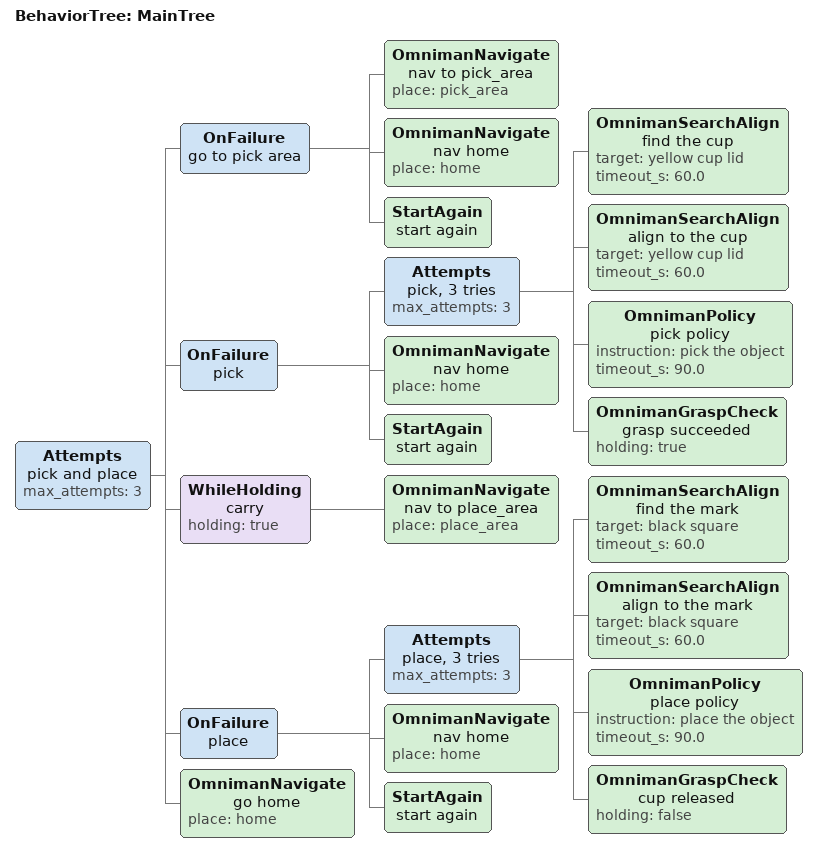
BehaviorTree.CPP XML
<?xml version="1.0" encoding="UTF-8"?>
<root BTCPP_format="4" main_tree_to_execute="MainTree">
  <BehaviorTree ID="MainTree">
    <Attempts name="pick and place" max_attempts="3">

      <OnFailure name="go to pick area">
        <OmnimanNavigate name="nav to pick_area" place="pick_area"/>
        <OmnimanNavigate name="nav home" place="home"/>
        <StartAgain name="start again"/>
      </OnFailure>

      <OnFailure name="pick">
        <Attempts name="pick, 3 tries" max_attempts="3">
          <OmnimanSearchAlign name="find the cup" target="yellow cup lid" timeout_s="60.0"/>
          <OmnimanSearchAlign name="align to the cup" target="yellow cup lid" timeout_s="60.0"/>
          <OmnimanPolicy name="pick policy" instruction="pick the object" timeout_s="90.0"/>
          <OmnimanGraspCheck name="grasp succeeded" holding="true"/>
        </Attempts>
        <OmnimanNavigate name="nav home" place="home"/>
        <StartAgain name="start again"/>
      </OnFailure>

      <WhileHolding name="carry" holding="true">
        <OmnimanNavigate name="nav to place_area" place="place_area"/>
      </WhileHolding>

      <OnFailure name="place">
        <Attempts name="place, 3 tries" max_attempts="3">
          <OmnimanSearchAlign name="find the mark" target="black square" timeout_s="60.0"/>
          <OmnimanSearchAlign name="align to the mark" target="black square" timeout_s="60.0"/>
          <OmnimanPolicy name="place policy" instruction="place the object" timeout_s="90.0"/>
          <OmnimanGraspCheck name="cup released" holding="false"/>
        </Attempts>
        <OmnimanNavigate name="nav home" place="home"/>
        <StartAgain name="start again"/>
      </OnFailure>

      <OmnimanNavigate name="go home" place="home"/>
    </Attempts>
  </BehaviorTree>
</root>
